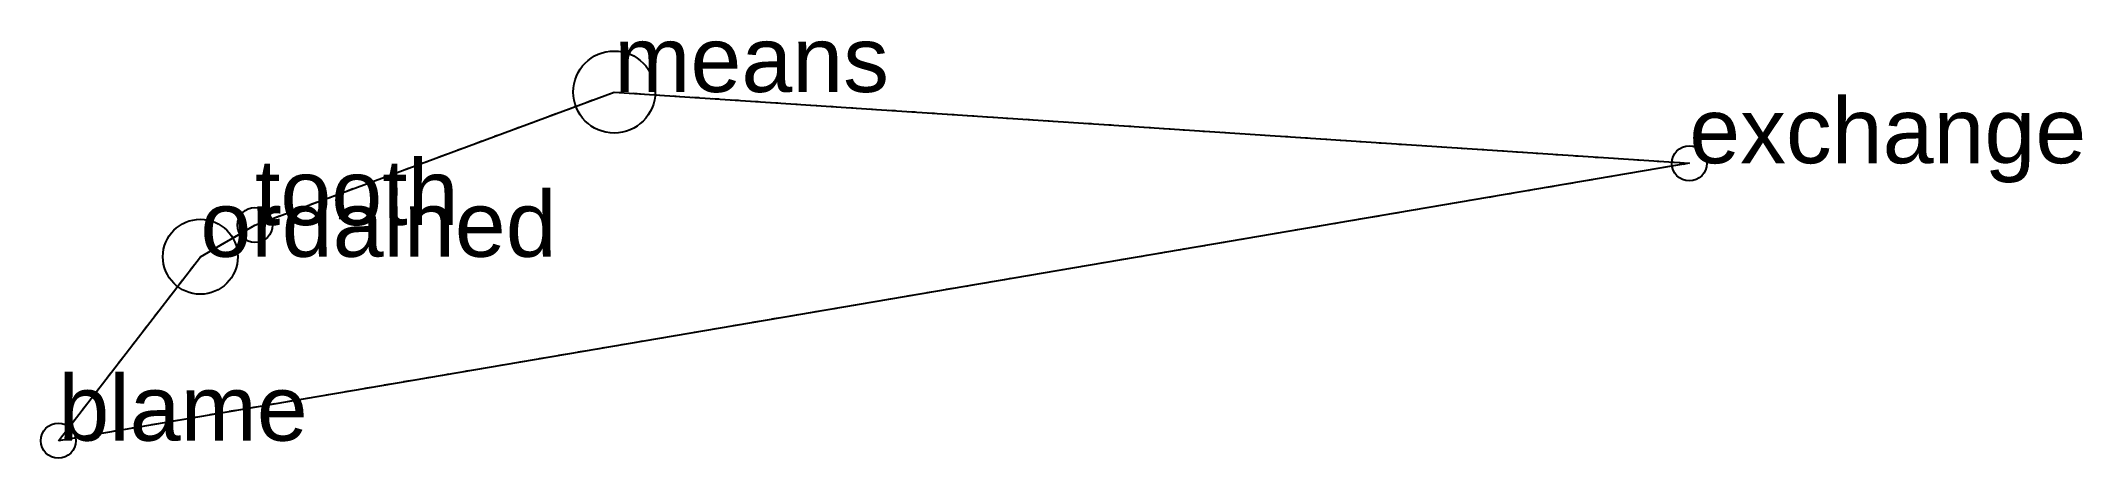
# Model space of a CAD drawing. Extents: x -53.7 to -22.6, y 0.5 to 6.9.
import ezdxf

# ---------------------------------------------------------------- set-up
doc = ezdxf.new("R2010")
doc.units = 0
doc.linetypes.add('DOT', pattern=[0.2, 0, -0.2])
doc.layers.add('TEXT', color=1, linetype='CONTINUOUS')
doc.styles.get("Standard").update_dxf_attribs({"font": 'arial.ttf'})

msp = doc.modelspace()

# ---------------------------------------------------------------- linework, layer by layer
for centre, radius in [((-44.983, 6.133), 0.626), ((-28.579, 5.045), 0.268), ((-50.465, 4.101), 0.268), ((-51.298, 3.617), 0.572), ((-53.464, 0.808), 0.268)]:
    msp.add_circle(centre, radius)
at = {"layer": 'INTERNAL', "linetype": 'DOT'}
msp.add_polyline3d([(-28.579, 5.045, 0), (-53.464, 0.808, 0), (-51.298, 3.617, 0), (-50.465, 4.101, 0), (-44.983, 6.133, 0), (-28.579, 5.045, 0)], close=True, dxfattribs=at)
at = {"layer": 'OUTLINE', "linetype": 'CONTINUOUS'}
msp.add_polyline3d([(-53.464, 0.808, 0), (-51.298, 3.617, 0), (-50.465, 4.101, 0), (-44.983, 6.133, 0), (-28.579, 5.045, 0), (-53.464, 0.808, 0)], close=True, dxfattribs=at)

# ---------------------------------------------------------------- texts
at = {"layer": 'TEXT'}
for s, p in [('means', (-44.983, 6.133)), ('exchange', (-28.579, 5.045)), ('tooth', (-50.465, 4.101)), ('ordained', (-51.298, 3.617)), ('blame', (-53.464, 0.808))]:
    msp.add_text(s, height=1, dxfattribs=at).set_placement(p)

doc.saveas('drawing.dxf')
